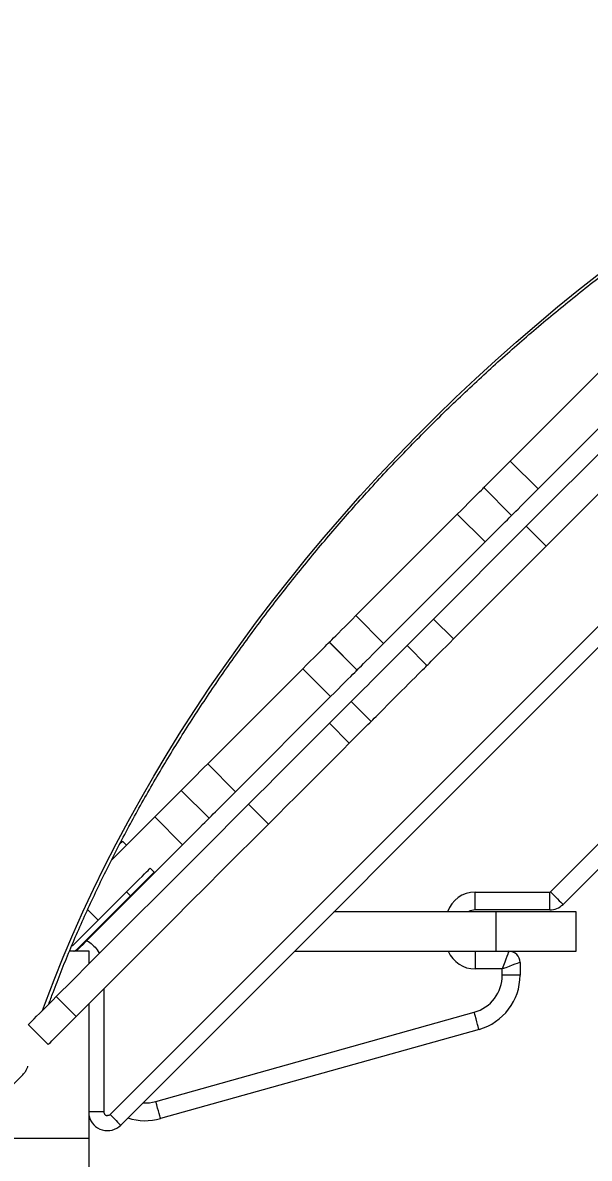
# Model space of a CAD drawing. Header units: millimetres. Extents: x -6332 to 8932, y -6739 to 7096.
# Drawn here: x -1432 to -1129, y -630 to -25 of the extents above; entities that cross this region are included whole.
import ezdxf

# ---------------------------------------------------------------- set-up
doc = ezdxf.new("R2010")
doc.units = ezdxf.units.MM
for name, color, linetype in [('DIKOM_ОБЪЕКТ', 7, 'Continuous'), ('DIKOM_РАЗМЕР_ЗОНА', 7, 'Continuous'), ('DIKOM_РАЗМЕР_ОБЪЕКТА', 7, 'Continuous')]:
    doc.layers.add(name, color=color, linetype=linetype)
doc.styles.add('style1', font='arial.ttf', dxfattribs={"width": 0.8})
doc.dimstyles.new('1-50', dxfattribs={"dimtxt": 300, "dimasz": 200, "dimexe": 100, "dimexo": 0, "dimgap": 100, "dimtad": 1, "dimtxsty": 'style1', "dimcen": 200, "dimclrd": 7, "dimclre": 7, "dimclrt": 7, "dimadec": 1, "dimazin": 2, "dimtfac": 1, "dimtmove": 0, "dimatfit": 2, "dimfxl": 0, "dimlwd": 25, "dimlwe": 18, "dimarcsym": 0})

# ---------------------------------------------------------------- blocks, each defined once
blk = doc.blocks.new('*D9')
at = {"layer": 'Defpoints', "color": 0, "transparency": 16777216}
for p in [(777.17, 5593.97), (-4228.73, -3389.78), (7301.72, -3389.78)]:
    blk.add_point(p, dxfattribs=at)
at = {"layer": 'DIKOM_РАЗМЕР_ОБЪЕКТА', "color": 7, "lineweight": 18, "transparency": 16777216}
for p, q in [((777.17, 5593.97), (7401.72, 5593.97)), ((-4228.73, -3389.78), (7401.72, -3389.78))]:
    blk.add_line(p, q, dxfattribs=at)
at = {"layer": 'DIKOM_РАЗМЕР_ОБЪЕКТА', "color": 7, "lineweight": 25, "transparency": 16777216}
blk.add_line((7301.72, 5393.97), (7301.72, -3189.78), dxfattribs=at)
at = {"layer": 'DIKOM_РАЗМЕР_ОБЪЕКТА', "color": 7, "transparency": 16777216}
for points in [[(7268.39, 5393.97), (7335.06, 5393.97), (7301.72, 5593.97)], [(7268.39, -3189.78), (7335.06, -3189.78), (7301.72, -3389.78)]]:
    blk.add_solid(points, dxfattribs=at)
at = {"layer": 'DIKOM_РАЗМЕР_ОБЪЕКТА', "color": 7, "transparency": 16777216, "insert": (7048.55, 1153.71), "char_height": 300, "attachment_point": 5, "rotation": 90, "style": 'style1'}
blk.add_mtext('9000', dxfattribs=at)
blk = doc.blocks.new('*D10')
at = {"layer": 'Defpoints', "color": 0, "transparency": 16777216}
for p in [(4034.78, 3636.59), (-4490.85, -1960.46), (4034.78, -5533.39)]:
    blk.add_point(p, dxfattribs=at)
at = {"layer": 'DIKOM_РАЗМЕР_ОБЪЕКТА', "color": 7, "lineweight": 18, "transparency": 16777216}
for p, q in [((4034.78, 3636.59), (4034.78, -5633.39)), ((-4490.85, -1960.46), (-4490.85, -5633.39))]:
    blk.add_line(p, q, dxfattribs=at)
at = {"layer": 'DIKOM_РАЗМЕР_ОБЪЕКТА', "color": 7, "lineweight": 25, "transparency": 16777216}
blk.add_line((-4290.85, -5533.39), (3834.78, -5533.39), dxfattribs=at)
at = {"layer": 'DIKOM_РАЗМЕР_ОБЪЕКТА', "color": 7, "transparency": 16777216}
for points in [[(-4290.85, -5500.05), (-4290.85, -5566.72), (-4490.85, -5533.39)], [(3834.78, -5500.05), (3834.78, -5566.72), (4034.78, -5533.39)]]:
    blk.add_solid(points, dxfattribs=at)
at = {"layer": 'DIKOM_РАЗМЕР_ОБЪЕКТА', "color": 7, "transparency": 16777216, "insert": (308.03, -5280.21), "char_height": 300, "attachment_point": 5, "style": 'style1'}
blk.add_mtext('8500', dxfattribs=at)
blk = doc.blocks.new('*D11')
at = {"layer": 'Defpoints', "color": 0, "transparency": 16777216}
for p in [(1114.35, 7096.35), (-4349.59, -4627.34), (8831.76, -4627.34)]:
    blk.add_point(p, dxfattribs=at)
at = {"layer": 'DIKOM_РАЗМЕР_ЗОНА', "color": 7, "lineweight": 18, "transparency": 16777216}
for p, q in [((1114.35, 7096.35), (8931.76, 7096.35)), ((-4349.59, -4627.34), (8931.76, -4627.34))]:
    blk.add_line(p, q, dxfattribs=at)
at = {"layer": 'DIKOM_РАЗМЕР_ЗОНА', "color": 7, "lineweight": 25, "transparency": 16777216}
blk.add_line((8831.76, 6896.35), (8831.76, -4427.34), dxfattribs=at)
at = {"layer": 'DIKOM_РАЗМЕР_ЗОНА', "color": 7, "transparency": 16777216}
for points in [[(8798.42, 6896.35), (8865.09, 6896.35), (8831.76, 7096.35)], [(8798.42, -4427.34), (8865.09, -4427.34), (8831.76, -4627.34)]]:
    blk.add_solid(points, dxfattribs=at)
at = {"layer": 'DIKOM_РАЗМЕР_ЗОНА', "color": 7, "transparency": 16777216, "insert": (8578.59, 1308.2), "char_height": 300, "attachment_point": 5, "rotation": 90, "style": 'style1'}
blk.add_mtext('11750', dxfattribs=at)
blk = doc.blocks.new('*D12')
at = {"layer": 'Defpoints', "color": 0, "transparency": 16777216}
for p in [(6134.38, 3354.85), (-6332, -2644.93), (6134.38, -6639)]:
    blk.add_point(p, dxfattribs=at)
at = {"layer": 'DIKOM_РАЗМЕР_ЗОНА', "color": 7, "lineweight": 18, "transparency": 16777216}
for p, q in [((6134.38, 3354.85), (6134.38, -6739)), ((-6332, -2644.93), (-6332, -6739))]:
    blk.add_line(p, q, dxfattribs=at)
at = {"layer": 'DIKOM_РАЗМЕР_ЗОНА', "color": 7, "lineweight": 25, "transparency": 16777216}
blk.add_line((-6132, -6639), (5934.38, -6639), dxfattribs=at)
at = {"layer": 'DIKOM_РАЗМЕР_ЗОНА', "color": 7, "transparency": 16777216}
for points in [[(-6132, -6605.67), (-6132, -6672.33), (-6332, -6639)], [(5934.38, -6605.67), (5934.38, -6672.33), (6134.38, -6639)]]:
    blk.add_solid(points, dxfattribs=at)
at = {"layer": 'DIKOM_РАЗМЕР_ЗОНА', "color": 7, "transparency": 16777216, "insert": (-98.81, -6385.83), "char_height": 300, "attachment_point": 5, "style": 'style1'}
blk.add_mtext('12500', dxfattribs=at)

msp = doc.modelspace()

# ---------------------------------------------------------------- linework, layer by layer
at = {"layer": 'DIKOM_ОБЪЕКТ', "color": 7, "linetype": 'Continuous', "lineweight": 15}
for p, q in [((-1384.918, -607.079), (-849.168, -71.329)), ((-1379.261, -612.735), (-843.511, -76.986)), ((-1134.812, -167.169), (-1123.448, -158.245)), ((-1146.072, -176.29), (-1134.812, -167.169)), ((-1171.326, -258.52), (-1089.284, -176.478)), ((-1157.22, -185.602), (-1146.072, -176.29)), ((-1168.25, -195.102), (-1157.22, -185.602)), ((-1156.477, -273.37), (-1074.435, -191.327)), ((-1179.155, -204.781), (-1168.25, -195.102)), ((-1189.93, -214.635), (-1179.155, -204.781)), ((-1200.566, -224.657), (-1189.93, -214.635)), ((-1211.058, -234.843), (-1200.566, -224.657)), ((-1221.4, -245.185), (-1211.058, -234.843)), ((-1231.586, -255.677), (-1221.4, -245.185)), ((-1162.751, -293.259), (-1113.253, -243.761)), ((-1152.144, -303.865), (-1102.646, -254.368)), ((-1241.609, -266.314), (-1231.586, -255.677)), ((-1173.338, -260.532), (-1171.326, -258.52)), ((-1171.326, -258.52), (-1156.477, -273.37)), ((-1251.463, -277.088), (-1241.609, -266.314)), ((-1180.585, -267.778), (-1178.97, -266.164)), ((-1178.97, -266.164), (-1177.2, -264.394)), ((-1177.2, -264.394), (-1175.31, -262.504)), ((-1175.31, -262.504), (-1173.338, -260.532)), ((-1185.463, -272.657), (-1185.321, -272.514)), ((-1185.321, -272.514), (-1184.892, -272.085)), ((-1184.892, -272.085), (-1184.186, -271.38)), ((-1184.186, -271.38), (-1183.22, -270.413)), ((-1183.22, -270.413), (-1182.011, -269.205)), ((-1182.011, -269.205), (-1180.585, -267.778)), ((-1261.142, -287.993), (-1251.463, -277.088)), ((-1191.959, -279.153), (-1190.344, -277.538)), ((-1190.344, -277.538), (-1188.918, -276.112)), ((-1188.918, -276.112), (-1187.709, -274.903)), ((-1187.709, -274.903), (-1186.742, -273.936)), ((-1186.742, -273.936), (-1186.037, -273.231)), ((-1186.037, -273.231), (-1185.608, -272.801)), ((-1185.608, -272.801), (-1185.463, -272.657)), ((-1185.463, -272.657), (-1170.614, -287.507)), ((-1162.35, -279.243), (-1160.461, -277.353)), ((-1160.461, -277.353), (-1158.489, -275.382)), ((-1158.489, -275.382), (-1156.477, -273.37)), ((-1197.59, -284.784), (-1195.619, -282.813)), ((-1195.619, -282.813), (-1193.729, -280.924)), ((-1193.729, -280.924), (-1191.959, -279.153)), ((-1168.37, -285.263), (-1167.162, -284.054)), ((-1167.162, -284.054), (-1165.735, -282.628)), ((-1165.735, -282.628), (-1164.121, -281.013)), ((-1164.121, -281.013), (-1162.35, -279.243)), ((-1270.641, -299.024), (-1261.142, -287.993)), ((-1253.757, -340.951), (-1199.603, -286.797)), ((-1199.603, -286.797), (-1197.59, -284.784)), ((-1199.603, -286.797), (-1184.753, -301.646)), ((-1174.069, -290.961), (-1172.86, -289.752)), ((-1172.86, -289.752), (-1171.893, -288.785)), ((-1171.893, -288.785), (-1171.187, -288.08)), ((-1171.187, -288.08), (-1170.758, -287.651)), ((-1170.758, -287.651), (-1170.614, -287.507)), ((-1170.614, -287.507), (-1170.471, -287.364)), ((-1170.471, -287.364), (-1170.042, -286.935)), ((-1170.042, -286.935), (-1169.337, -286.23)), ((-1169.337, -286.23), (-1168.37, -285.263)), ((-1212.248, -342.756), (-1162.751, -293.259)), ((-1180.77, -297.663), (-1178.88, -295.773)), ((-1178.88, -295.773), (-1177.11, -294.002)), ((-1177.11, -294.002), (-1175.495, -292.387)), ((-1175.495, -292.387), (-1174.069, -290.961)), ((-1162.751, -293.259), (-1152.144, -303.865)), ((-1279.954, -310.172), (-1270.641, -299.024)), ((-1238.908, -355.801), (-1184.753, -301.646)), ((-1184.753, -301.646), (-1182.741, -299.634)), ((-1182.741, -299.634), (-1180.77, -297.663)), ((-1201.641, -353.363), (-1152.144, -303.865)), ((-1149.884, -488.267), (-967.739, -306.151)), ((-1289.075, -321.431), (-1279.954, -310.172)), ((-961.022, -312.869), (-1143.167, -494.985)), ((-1297.999, -332.795), (-1289.075, -321.431)), ((-1306.72, -344.257), (-1297.999, -332.795)), ((-1315.233, -355.81), (-1306.72, -344.257)), ((-1259.632, -346.826), (-1257.741, -344.935)), ((-1257.741, -344.935), (-1255.77, -342.964)), ((-1255.77, -342.964), (-1253.757, -340.951)), ((-1253.757, -340.951), (-1238.908, -355.801)), ((-1216.232, -346.741), (-1214.261, -344.768)), ((-1214.261, -344.768), (-1212.248, -342.756)), ((-1212.248, -342.756), (-1201.641, -353.363)), ((-1264.445, -351.64), (-1263.018, -350.212)), ((-1263.018, -350.212), (-1261.403, -348.597)), ((-1261.403, -348.597), (-1259.632, -346.826)), ((-1221.51, -352.018), (-1219.894, -350.402)), ((-1219.894, -350.402), (-1218.123, -348.631)), ((-1218.123, -348.631), (-1216.232, -346.741)), ((-1323.534, -367.447), (-1315.233, -355.81)), ((-1271.369, -358.562), (-1270.159, -357.353)), ((-1270.159, -357.353), (-1269.192, -356.386)), ((-1269.192, -356.386), (-1268.486, -355.68)), ((-1268.486, -355.68), (-1268.057, -355.25)), ((-1268.057, -355.25), (-1267.912, -355.106)), ((-1267.912, -355.106), (-1267.903, -355.097)), ((-1267.912, -355.106), (-1253.063, -369.956)), ((-1267.903, -355.097), (-1267.758, -354.952)), ((-1267.903, -355.097), (-1253.053, -369.946)), ((-1267.758, -354.952), (-1267.328, -354.523)), ((-1267.328, -354.523), (-1266.622, -353.817)), ((-1266.622, -353.817), (-1265.655, -352.849)), ((-1265.655, -352.849), (-1264.445, -351.64)), ((-1240.92, -357.813), (-1238.908, -355.801)), ((-1227.084, -357.592), (-1226.622, -357.13)), ((-1226.622, -357.13), (-1226.411, -356.919)), ((-1226.411, -356.919), (-1226.394, -356.901)), ((-1226.411, -356.919), (-1215.804, -367.525)), ((-1226.394, -356.901), (-1226.249, -356.757)), ((-1226.394, -356.901), (-1215.787, -367.508)), ((-1226.249, -356.757), (-1225.82, -356.328)), ((-1225.82, -356.328), (-1225.114, -355.622)), ((-1225.114, -355.622), (-1224.147, -354.654)), ((-1224.147, -354.654), (-1222.937, -353.445)), ((-1222.937, -353.445), (-1221.51, -352.018)), ((-1207.517, -359.238), (-1205.626, -357.347)), ((-1205.626, -357.347), (-1203.654, -355.375)), ((-1203.654, -355.375), (-1201.641, -353.363)), ((-1278.073, -365.268), (-1276.183, -363.377)), ((-1276.183, -363.377), (-1274.411, -361.606)), ((-1274.411, -361.606), (-1272.796, -359.99)), ((-1272.796, -359.99), (-1271.369, -358.562)), ((-1248.169, -365.062), (-1246.554, -363.446)), ((-1246.554, -363.446), (-1244.783, -361.675)), ((-1244.783, -361.675), (-1242.892, -359.785)), ((-1242.892, -359.785), (-1240.92, -357.813)), ((-1234.416, -364.923), (-1232.748, -363.256)), ((-1232.748, -363.256), (-1231.228, -361.735)), ((-1231.228, -361.735), (-1229.879, -360.388)), ((-1229.879, -360.388), (-1228.727, -359.235)), ((-1228.727, -359.235), (-1227.79, -358.298)), ((-1227.79, -358.298), (-1227.084, -357.592)), ((-1212.33, -364.052), (-1210.903, -362.624)), ((-1210.903, -362.624), (-1209.288, -361.009)), ((-1209.288, -361.009), (-1207.517, -359.238)), ((-1332.807, -420.001), (-1282.058, -369.252)), ((-1331.616, -379.161), (-1323.534, -367.447)), ((-1282.058, -369.252), (-1280.045, -367.239)), ((-1282.058, -369.252), (-1267.209, -384.101)), ((-1280.045, -367.239), (-1278.073, -365.268)), ((-1252.909, -369.801), (-1252.479, -369.371)), ((-1252.479, -369.371), (-1251.773, -368.666)), ((-1251.773, -368.666), (-1250.806, -367.699)), ((-1250.806, -367.699), (-1249.596, -366.488)), ((-1249.596, -366.488), (-1248.169, -365.062)), ((-1240.004, -370.512), (-1238.075, -368.583)), ((-1238.075, -368.583), (-1236.201, -366.71)), ((-1236.201, -366.71), (-1234.416, -364.923)), ((-1218.12, -369.842), (-1217.183, -368.904)), ((-1217.183, -368.904), (-1216.477, -368.198)), ((-1216.477, -368.198), (-1216.015, -367.737)), ((-1216.015, -367.737), (-1215.804, -367.525)), ((-1215.804, -367.525), (-1215.787, -367.508)), ((-1215.787, -367.508), (-1215.643, -367.364)), ((-1215.643, -367.364), (-1215.213, -366.935)), ((-1215.213, -366.935), (-1214.508, -366.229)), ((-1214.508, -366.229), (-1213.54, -365.261)), ((-1213.54, -365.261), (-1212.33, -364.052)), ((-1259.562, -376.454), (-1257.946, -374.839)), ((-1257.946, -374.839), (-1256.519, -373.412)), ((-1256.519, -373.412), (-1255.31, -372.203)), ((-1255.31, -372.203), (-1254.342, -371.235)), ((-1254.342, -371.235), (-1253.637, -370.529)), ((-1253.637, -370.529), (-1253.207, -370.1)), ((-1253.207, -370.1), (-1253.063, -369.956)), ((-1253.063, -369.956), (-1253.053, -369.946)), ((-1253.053, -369.946), (-1252.909, -369.801)), ((-1245.794, -376.303), (-1243.897, -374.405)), ((-1243.897, -374.405), (-1241.956, -372.463)), ((-1241.956, -372.463), (-1240.004, -370.512)), ((-1225.595, -377.316), (-1223.809, -375.53)), ((-1223.809, -375.53), (-1222.142, -373.863)), ((-1222.142, -373.863), (-1220.621, -372.342)), ((-1220.621, -372.342), (-1219.273, -370.994)), ((-1219.273, -370.994), (-1218.12, -369.842)), ((-1339.476, -390.945), (-1331.616, -379.161)), ((-1265.196, -382.089), (-1263.224, -380.116)), ((-1263.224, -380.116), (-1261.333, -378.226)), ((-1261.333, -378.226), (-1259.562, -376.454)), ((-1252.321, -382.83), (-1250.907, -381.415)), ((-1250.907, -381.415), (-1249.33, -379.838)), ((-1249.33, -379.838), (-1247.616, -378.123)), ((-1247.616, -378.123), (-1245.794, -376.303)), ((-1231.349, -383.07), (-1229.397, -381.119)), ((-1229.397, -381.119), (-1227.468, -379.189)), ((-1227.468, -379.189), (-1225.595, -377.316)), ((-1317.958, -434.851), (-1267.209, -384.101)), ((-1267.209, -384.101), (-1265.196, -382.089)), ((-1257.886, -388.393), (-1256.942, -387.449)), ((-1256.942, -387.449), (-1256.213, -386.722)), ((-1256.213, -386.722), (-1255.91, -386.418)), ((-1256.213, -386.722), (-1245.607, -397.328)), ((-1255.91, -386.418), (-1255.358, -385.865)), ((-1255.358, -385.865), (-1254.566, -385.074)), ((-1254.566, -385.074), (-1253.548, -384.056)), ((-1253.548, -384.056), (-1252.321, -382.83)), ((-1237.009, -388.73), (-1235.188, -386.908)), ((-1235.188, -386.908), (-1233.29, -385.012)), ((-1233.29, -385.012), (-1231.349, -383.07)), ((-1347.109, -402.792), (-1339.476, -390.945)), ((-1263.749, -394.257), (-1261.98, -392.487)), ((-1261.98, -392.487), (-1260.409, -390.917)), ((-1260.409, -390.917), (-1259.043, -389.551)), ((-1259.043, -389.551), (-1257.886, -388.393)), ((-1242.941, -394.663), (-1241.715, -393.435)), ((-1241.715, -393.435), (-1240.301, -392.022)), ((-1240.301, -392.022), (-1238.723, -390.445)), ((-1238.723, -390.445), (-1237.009, -388.73)), ((-1271.366, -401.875), (-1267.86, -398.368)), ((-1267.86, -398.368), (-1265.711, -396.219)), ((-1267.86, -398.368), (-1257.253, -408.975)), ((-1265.711, -396.219), (-1263.749, -394.257)), ((-1248.436, -400.158), (-1247.279, -399)), ((-1247.279, -399), (-1246.335, -398.056)), ((-1246.335, -398.056), (-1245.607, -397.328)), ((-1245.607, -397.328), (-1245.303, -397.024)), ((-1245.303, -397.024), (-1244.751, -396.472)), ((-1244.751, -396.472), (-1243.959, -395.68)), ((-1243.959, -395.68), (-1242.941, -394.663)), ((-1354.509, -414.694), (-1347.109, -402.792)), ((-1278.994, -409.502), (-1275.081, -405.589)), ((-1275.081, -405.589), (-1271.366, -401.875)), ((-1255.105, -406.826), (-1253.142, -404.863)), ((-1253.142, -404.863), (-1251.373, -403.094)), ((-1251.373, -403.094), (-1249.802, -401.524)), ((-1249.802, -401.524), (-1248.436, -400.158)), ((-1283.096, -413.604), (-1278.994, -409.502)), ((-1260.76, -412.481), (-1257.253, -408.975)), ((-1257.253, -408.975), (-1255.105, -406.826)), ((-1361.673, -426.645), (-1354.509, -414.694)), ((-1291.826, -422.334), (-1287.377, -417.885)), ((-1287.377, -417.885), (-1283.096, -413.604)), ((-1268.387, -420.109), (-1264.474, -416.195)), ((-1264.474, -416.195), (-1260.76, -412.481)), ((-1338.682, -425.876), (-1336.791, -423.985)), ((-1336.791, -423.985), (-1334.82, -422.013)), ((-1334.82, -422.013), (-1332.807, -420.001)), ((-1332.807, -420.001), (-1317.958, -434.851)), ((-1296.432, -426.94), (-1291.826, -422.334)), ((-1272.489, -424.211), (-1268.387, -420.109)), ((-1368.596, -438.638), (-1361.673, -426.645)), ((-1343.494, -430.688), (-1342.068, -429.262)), ((-1342.068, -429.262), (-1340.453, -427.647)), ((-1340.453, -427.647), (-1338.682, -425.876)), ((-1301.184, -431.692), (-1296.432, -426.94)), ((-1281.219, -432.94), (-1276.77, -428.492)), ((-1276.77, -428.492), (-1272.489, -424.211)), ((-1349.188, -436.382), (-1348.221, -435.415)), ((-1348.221, -435.415), (-1347.517, -434.71)), ((-1347.517, -434.71), (-1347.088, -434.282)), ((-1347.088, -434.282), (-1346.944, -434.138)), ((-1346.944, -434.138), (-1346.803, -433.997)), ((-1346.944, -434.138), (-1332.095, -448.987)), ((-1346.803, -433.997), (-1346.374, -433.569)), ((-1346.374, -433.569), (-1345.67, -432.864)), ((-1345.67, -432.864), (-1344.703, -431.897)), ((-1344.703, -431.897), (-1343.494, -430.688)), ((-1319.97, -436.863), (-1317.958, -434.851)), ((-1306.069, -436.577), (-1301.184, -431.692)), ((-1285.826, -437.547), (-1281.219, -432.94)), ((-1375.275, -450.665), (-1368.596, -438.638)), ((-1355.209, -442.404), (-1353.439, -440.633)), ((-1353.439, -440.633), (-1351.824, -439.017)), ((-1351.824, -439.017), (-1350.397, -437.592)), ((-1350.397, -437.592), (-1349.188, -436.382)), ((-1325.603, -442.496), (-1323.832, -440.725)), ((-1323.832, -440.725), (-1321.942, -438.834)), ((-1321.942, -438.834), (-1319.97, -436.863)), ((-1319.233, -449.741), (-1311.076, -441.585)), ((-1311.076, -441.585), (-1306.069, -436.577)), ((-1311.076, -441.585), (-1300.47, -452.191)), ((-1290.577, -442.298), (-1285.826, -437.547)), ((-1361.083, -448.277), (-1359.071, -446.265)), ((-1359.071, -446.265), (-1357.099, -444.294)), ((-1357.099, -444.294), (-1355.209, -442.404)), ((-1331.525, -448.418), (-1330.821, -447.713)), ((-1330.821, -447.713), (-1329.854, -446.747)), ((-1329.854, -446.747), (-1328.645, -445.538)), ((-1328.645, -445.538), (-1327.218, -444.111)), ((-1327.218, -444.111), (-1325.603, -442.496)), ((-1300.47, -452.191), (-1295.463, -447.184)), ((-1295.463, -447.184), (-1290.577, -442.298)), ((-1384.263, -471.456), (-1361.083, -448.277)), ((-1381.704, -462.719), (-1375.275, -450.665)), ((-1361.083, -448.277), (-1346.234, -463.127)), ((-1338.589, -455.481), (-1336.974, -453.867)), ((-1336.974, -453.867), (-1335.548, -452.44)), ((-1335.548, -452.44), (-1334.339, -451.232)), ((-1334.339, -451.232), (-1333.372, -450.265)), ((-1333.372, -450.265), (-1332.667, -449.56)), ((-1332.667, -449.56), (-1332.239, -449.131)), ((-1332.239, -449.131), (-1332.095, -448.987)), ((-1332.095, -448.987), (-1331.954, -448.847)), ((-1331.954, -448.847), (-1331.525, -448.418)), ((-1327.485, -457.993), (-1319.233, -449.741)), ((-1308.626, -460.347), (-1300.47, -452.191)), ((-1344.222, -461.114), (-1342.25, -459.143)), ((-1342.25, -459.143), (-1340.36, -457.252)), ((-1340.36, -457.252), (-1338.589, -455.481)), ((-1335.825, -466.332), (-1327.485, -457.993)), ((-1316.878, -468.599), (-1308.626, -460.347)), ((-1388.872, -505.765), (-1346.234, -463.127)), ((-1387.88, -474.793), (-1381.704, -462.719)), ((-1379.78, -462.731), (-1379.427, -462.378)), ((-1379.427, -462.378), (-1378.791, -461.742)), ((-1378.791, -461.742), (-1378.403, -461.354)), ((-1378.403, -461.354), (-1378.272, -461.224)), ((-1376.151, -463.345), (-1378.272, -461.224)), ((-1346.234, -463.127), (-1344.222, -461.114)), ((-1344.246, -474.753), (-1335.825, -466.332)), ((-1325.218, -476.939), (-1316.878, -468.599)), ((-1393.8, -486.879), (-1387.88, -474.793)), ((-1366.633, -478.757), (-1365.553, -477.676)), ((-1365.553, -477.676), (-1364.691, -476.814)), ((-1364.691, -476.814), (-1364.065, -476.189)), ((-1364.065, -476.189), (-1363.689, -475.812)), ((-1363.689, -475.812), (-1363.569, -475.692)), ((-1361.448, -477.814), (-1363.569, -475.692)), ((-1361.944, -478.31), (-1362.57, -478.935)), ((-1361.568, -477.934), (-1361.944, -478.31)), ((-1361.448, -477.814), (-1361.568, -477.934)), ((-1352.741, -483.249), (-1344.246, -474.753)), ((-1333.639, -485.36), (-1325.218, -476.939)), ((-1372.646, -484.769), (-1370.948, -483.07)), ((-1370.948, -483.07), (-1369.358, -481.482)), ((-1369.358, -481.482), (-1367.91, -480.034)), ((-1367.237, -483.602), (-1368.826, -485.192)), ((-1367.91, -480.034), (-1366.633, -478.757)), ((-1365.789, -482.155), (-1367.237, -483.602)), ((-1364.512, -480.878), (-1365.789, -482.155)), ((-1363.431, -479.797), (-1364.512, -480.878)), ((-1362.57, -478.935), (-1363.431, -479.797)), ((-1361.302, -491.81), (-1352.741, -483.249)), ((-1376.229, -488.352), (-1404.462, -516.585)), ((-1402.341, -518.707), (-1374.107, -490.473)), ((-1399.46, -498.971), (-1393.8, -486.879)), ((-1376.229, -488.352), (-1374.418, -486.541)), ((-1374.107, -490.473), (-1376.229, -488.352)), ((-1374.418, -486.541), (-1372.646, -484.769)), ((-1372.297, -488.663), (-1374.107, -490.473)), ((-1370.524, -486.89), (-1372.297, -488.663)), ((-1368.826, -485.192), (-1370.524, -486.89)), ((-1342.134, -493.855), (-1333.639, -485.36)), ((-1190.096, -488.413), (-1150.237, -488.413)), ((-1190.096, -497.913), (-1190.096, -488.413)), ((-1150.237, -497.913), (-1150.237, -488.413)), ((-1149.884, -488.267), (-1148.573, -489.577)), ((-1148.573, -489.577), (-1147.313, -490.838)), ((-1369.923, -500.431), (-1361.302, -491.81)), ((-1350.696, -502.417), (-1342.134, -493.855)), ((-1147.313, -490.838), (-1146.152, -492)), ((-1146.152, -492), (-1145.134, -493.017)), ((-1145.134, -493.017), (-1144.299, -493.853)), ((-1144.299, -493.853), (-1143.678, -494.473)), ((-1143.678, -494.473), (-1143.296, -494.856)), ((-1143.296, -494.856), (-1143.167, -494.985)), ((-1404.857, -511.061), (-1399.46, -498.971)), ((-1396.921, -497.715), (-1391.257, -503.38)), ((-1378.596, -509.104), (-1369.923, -500.431)), ((-1359.317, -511.038), (-1350.696, -502.417)), ((-1178.78, -498.913), (-1265.439, -498.913)), ((-1150.237, -497.913), (-1190.096, -497.913)), ((-1178.78, -519.914), (-1178.78, -498.913)), ((-1136.096, -498.913), (-1178.78, -498.913)), ((-1136.096, -519.914), (-1136.096, -498.913)), ((-1390.885, -507.778), (-1392.858, -509.75)), ((-1388.872, -505.765), (-1390.885, -507.778)), ((-1389.135, -505.501), (-1388.872, -505.765)), ((-1409.986, -523.142), (-1404.857, -511.061)), ((-1396.521, -513.413), (-1398.137, -515.03)), ((-1394.749, -511.641), (-1396.521, -513.413)), ((-1392.858, -509.75), (-1394.749, -511.641)), ((-1387.314, -517.821), (-1378.596, -509.104)), ((-1367.989, -519.711), (-1359.317, -511.038)), ((-1396.096, -519.914), (-1406.635, -519.914)), ((-1403.021, -519.914), (-1403.377, -519.557)), ((-1402.877, -519.77), (-1403.021, -519.914)), ((-1402.447, -519.34), (-1402.877, -519.77)), ((-1402.477, -518.843), (-1402.341, -518.707)), ((-1401.742, -518.635), (-1402.447, -519.34)), ((-1400.774, -517.667), (-1401.742, -518.635)), ((-1399.564, -516.458), (-1400.774, -517.667)), ((-1398.137, -515.03), (-1399.564, -516.458)), ((-1396.096, -526.604), (-1396.096, -519.914)), ((-1396.068, -526.576), (-1387.314, -517.821)), ((-1376.707, -528.428), (-1367.989, -519.711)), ((-1286.439, -519.914), (-1178.78, -519.914)), ((-1190.096, -519.914), (-1190.096, -529.413)), ((-1178.78, -519.914), (-1136.096, -519.914)), ((-1172.362, -520.637), (-1172.686, -521.514)), ((-1172.163, -520.096), (-1172.362, -520.637)), ((-1172.096, -519.914), (-1172.163, -520.096)), ((-1414.846, -535.206), (-1409.986, -523.142)), ((-1404.853, -535.361), (-1396.068, -526.576)), ((-1174.256, -525.778), (-1174.913, -527.56)), ((-1173.651, -524.136), (-1174.256, -525.778)), ((-1173.121, -522.696), (-1173.651, -524.136)), ((-1172.686, -521.514), (-1173.121, -522.696)), ((-1168.878, -526.938), (-1170.318, -527.469)), ((-1167.697, -526.504), (-1168.878, -526.938)), ((-1166.819, -526.179), (-1167.697, -526.504)), ((-1166.278, -525.981), (-1166.819, -526.179)), ((-1166.096, -525.913), (-1166.278, -525.981)), ((-1166.096, -525.913), (-1166.096, -532.76)), ((-1385.462, -537.183), (-1376.707, -528.428)), ((-1175.596, -529.413), (-1190.096, -529.413)), ((-1174.913, -527.56), (-1175.596, -529.413)), ((-1173.742, -528.73), (-1175.596, -529.413)), ((-1175.596, -532.76), (-1175.596, -529.413)), ((-1166.096, -532.76), (-1175.596, -532.76)), ((-1171.96, -528.074), (-1173.742, -528.73)), ((-1170.318, -527.469), (-1171.96, -528.074)), ((-1419.434, -547.246), (-1414.846, -535.206)), ((-1413.66, -544.167), (-1404.853, -535.361)), ((-1394.246, -545.967), (-1385.462, -537.183)), ((-1415.577, -546.084), (-1413.66, -544.167)), ((-1413.66, -544.167), (-1403.053, -554.774)), ((-1388.332, -540.053), (-1388.332, -605.664)), ((-1421.067, -551.575), (-1419.314, -549.822)), ((-1420.991, -551.498), (-1419.434, -547.246)), ((-1419.314, -549.822), (-1417.473, -547.981)), ((-1417.473, -547.981), (-1415.577, -546.084)), ((-1403.053, -554.774), (-1394.246, -545.967)), ((-1396.096, -619.913), (-1396.096, -547.817)), ((-1427.455, -557.963), (-1426.578, -557.086)), ((-1426.578, -557.086), (-1425.479, -555.987)), ((-1425.479, -555.987), (-1424.178, -554.686)), ((-1424.178, -554.686), (-1422.698, -553.205)), ((-1422.698, -553.205), (-1421.067, -551.575)), ((-1406.866, -558.588), (-1404.97, -556.691)), ((-1404.97, -556.691), (-1403.053, -554.774)), ((-1360.568, -600.1), (-1190.568, -552.5)), ((-1190.069, -554.285), (-1190.568, -552.5)), ((-1189.588, -556.001), (-1190.069, -554.285)), ((-1189.145, -557.583), (-1189.588, -556.001)), ((-1428.611, -559.119), (-1428.481, -558.989)), ((-1428.611, -559.119), (-1418.005, -569.726)), ((-1428.481, -558.989), (-1428.093, -558.601)), ((-1428.093, -558.601), (-1427.455, -557.963)), ((-1412.091, -563.812), (-1410.46, -562.181)), ((-1410.46, -562.181), (-1408.708, -560.429)), ((-1408.708, -560.429), (-1406.866, -558.588)), ((-1188.007, -561.648), (-1358.007, -609.248)), ((-1188.757, -558.969), (-1189.145, -557.583)), ((-1188.438, -560.106), (-1188.757, -558.969)), ((-1188.202, -560.952), (-1188.438, -560.106)), ((-1188.056, -561.473), (-1188.202, -560.952)), ((-1188.007, -561.648), (-1188.056, -561.473)), ((-1423.383, -564.383), (-1418.022, -569.743)), ((-1417.874, -569.595), (-1417.487, -569.208)), ((-1417.487, -569.208), (-1416.848, -568.569)), ((-1416.848, -568.569), (-1415.972, -567.693)), ((-1415.972, -567.693), (-1414.872, -566.594)), ((-1414.872, -566.594), (-1413.571, -565.292)), ((-1413.571, -565.292), (-1412.091, -563.812)), ((-1418.022, -569.743), (-1418.005, -569.726)), ((-1418.005, -569.726), (-1417.874, -569.595)), ((-1440.147, -594.434), (-1431.603, -585.89)), ((-1388.332, -605.664), (-1396.096, -605.664)), ((-1360.069, -601.885), (-1360.568, -600.1)), ((-1359.588, -603.601), (-1360.069, -601.885)), ((-1359.145, -605.183), (-1359.588, -603.601)), ((-1358.757, -606.569), (-1359.145, -605.183)), ((-1384.918, -607.079), (-1383.814, -608.182)), ((-1383.814, -608.182), (-1382.753, -609.243)), ((-1382.753, -609.243), (-1381.775, -610.221)), ((-1381.775, -610.221), (-1380.918, -611.078)), ((-1380.918, -611.078), (-1380.214, -611.782)), ((-1380.214, -611.782), (-1379.691, -612.305)), ((-1358.439, -607.707), (-1358.757, -606.569)), ((-1358.202, -608.552), (-1358.439, -607.707)), ((-1358.056, -609.073), (-1358.202, -608.552)), ((-1358.007, -609.248), (-1358.056, -609.073)), ((-1379.691, -612.305), (-1379.369, -612.627)), ((-1379.369, -612.627), (-1379.261, -612.735)), ((-1396.096, -619.913), (-1460.508, -619.913)), ((-1396.096, -640.913), (-1396.096, -619.913))]:
    msp.add_line(p, q, dxfattribs=at)
for centre, radius, start, end in [((-1190.096, -503.913), 15.5, 90, 161.180937), ((-1150.237, -487.913), 0.5, 270, 314.995367), ((-1150.237, -487.913), 10, 270, 314.995367), ((-1190.096, -503.913), 6, 90, 123.55731), ((-1405.877, -515.171), 2, 283.070762, 315.002271), ((-1405.89, -515.15), 5.024, 288.552966, 314.933673), ((-1406.017, -515.304), 5.006, 292.930453, 315.007089), ((-1190.096, -513.913), 15.5, 202.773996, 270), ((-1172.096, -525.913), 6, 0, 90), ((-1196.096, -532.759), 20.5, 285.642246, 0), ((-1196.096, -532.759), 30, 285.642246, 0), ((-1366.096, -580.359), 20.5, 266.501622, 285.642246), ((-1386.332, -605.664), 10, 192.472766, 315.000001), ((-1366.096, -580.359), 30, 251.923784, 285.642246)]:
    msp.add_arc(centre, radius, start, end, dxfattribs=at)
for points, knots in [([(-1417.679, -548.187), (-1416.929, -546.124), (-1414.825, -540.334), (-1411.101, -530.788), (-1406.53, -519.557), (-1401.712, -508.309), (-1396.662, -497.052), (-1391.379, -485.79), (-1385.869, -474.531), (-1380.132, -463.281), (-1374.172, -452.045), (-1367.993, -440.83), (-1361.598, -429.642), (-1354.988, -418.486), (-1348.17, -407.37), (-1341.145, -396.298), (-1333.92, -385.277), (-1326.494, -374.313), (-1318.875, -363.412), (-1311.065, -352.579), (-1303.069, -341.82), (-1294.891, -331.142), (-1286.536, -320.55), (-1278.008, -310.05), (-1269.311, -299.647), (-1260.451, -289.348), (-1251.431, -279.157), (-1242.257, -269.079), (-1232.934, -259.122), (-1223.467, -249.29), (-1213.86, -239.588), (-1204.12, -230.021), (-1194.251, -220.595), (-1184.258, -211.315), (-1174.148, -202.184), (-1163.924, -193.211), (-1153.594, -184.397), (-1143.162, -175.748), (-1132.635, -167.269), (-1122.017, -158.965), (-1111.315, -150.839), (-1100.534, -142.897), (-1089.681, -135.142), (-1078.761, -127.578), (-1067.779, -120.21), (-1056.743, -113.041), (-1045.657, -106.076), (-1034.528, -99.318), (-1023.363, -92.77), (-1012.165, -86.438), (-1000.944, -80.321), (-989.703, -74.426), (-978.45, -68.753), (-967.189, -63.31), (-955.929, -58.094), (-944.674, -53.112), (-933.43, -48.36), (-922.206, -43.865), (-913.743, -40.598), (-909.033, -38.909), (-908.047, -38.555)], [0, 0, 0, 0, 0.0097419, 0.0273304, 0.0449207, 0.0625114, 0.0801029, 0.0976953, 0.1152894, 0.1328843, 0.1504794, 0.1680763, 0.185674, 0.2032721, 0.2208717, 0.2384712, 0.2560728, 0.2736738, 0.2912762, 0.3088792, 0.3264829, 0.3440874, 0.3616927, 0.3792976, 0.3969031, 0.4145091, 0.4321152, 0.4497222, 0.4673288, 0.4849356, 0.5025419, 0.5201493, 0.5377561, 0.5553625, 0.5729696, 0.5905757, 0.6081819, 0.6257876, 0.6433931, 0.6609979, 0.6786026, 0.6962058, 0.7138089, 0.731412, 0.7490135, 0.7666144, 0.7842148, 0.8018142, 0.8194125, 0.8370097, 0.8546064, 0.8722019, 0.8897966, 0.9073896, 0.924982, 0.9425733, 0.9601636, 0.9777524, 0.9953405, 1, 1, 1, 1]), ([(-1397.453, -514.345), (-1397.125, -514.507), (-1395.687, -515.215), (-1393.54, -517.132), (-1391.65, -519.338), (-1390.84, -520.78), (-1390.636, -521.144)], [0, 0, 0, 0, 0.1120501, 0.4919571, 0.8719121, 1, 1, 1, 1]), ([(-1431.603, -585.89), (-1431.323, -585.593), (-1430.618, -584.842), (-1429.721, -583.521), (-1429.097, -582.24), (-1428.848, -581.48), (-1428.772, -581.248)], [0, 0, 0, 0, 0.2210693, 0.5586257, 0.8653857, 1, 1, 1, 1]), ([(-1388.332, -605.664), (-1388.305, -605.916), (-1388.264, -606.304), (-1388.014, -606.77), (-1387.756, -607.088), (-1387.438, -607.347), (-1386.972, -607.596), (-1386.583, -607.637), (-1386.332, -607.664)], [0, 0, 0, 0, 0.2394617, 0.3695376, 0.5000199, 0.6301699, 0.7605526, 1, 1, 1, 1]), ([(-1384.918, -607.079), (-1385.124, -607.246), (-1385.537, -607.582), (-1386.067, -607.637), (-1386.332, -607.664)], [0, 0, 0, 0, 0.4998917, 1, 1, 1, 1])]:
    msp.add_open_spline(points, degree=3, knots=knots, dxfattribs=at)

# ---------------------------------------------------------------- dimensions: what is measured, and where the dimension line sits
at = {"layer": 'DIKOM_РАЗМЕР_ЗОНА'}
dim = msp.add_linear_dim(base=(8831.757, -4627.344), p1=(1114.346, 7096.351), p2=(-4349.589, -4627.344), angle=90, text='11750', dimstyle='1-50', dxfattribs=at)
dim.commit()
dim.dimension.update_dxf_attribs({"geometry": '*D11', "text_midpoint": (8831.757, 1308.196), "dimtype": 160})
dim = msp.add_linear_dim(base=(6134.379, -6639), p1=(-6332, -2644.933), p2=(6134.379, 3354.853), text='12500', dimstyle='1-50', dxfattribs=at)
dim.commit()
dim.dimension.update_dxf_attribs({"geometry": '*D12', "text_midpoint": (-98.81, -6639), "dimtype": 160})
at = {"layer": 'DIKOM_РАЗМЕР_ОБЪЕКТА'}
dim = msp.add_linear_dim(base=(7301.722, -3389.779), p1=(777.17, 5593.968), p2=(-4228.728, -3389.779), angle=90, text='9000', dimstyle='1-50', dxfattribs=at)
dim.commit()
dim.dimension.update_dxf_attribs({"geometry": '*D9', "text_midpoint": (7301.722, 1153.714), "dimtype": 160})
dim = msp.add_linear_dim(base=(4034.777, -5533.386), p1=(-4490.848, -1960.464), p2=(4034.777, 3636.587), text='8500', dimstyle='1-50', dxfattribs=at)
dim.commit()
dim.dimension.update_dxf_attribs({"geometry": '*D10', "text_midpoint": (308.034, -5533.386), "dimtype": 160})

doc.saveas('drawing.dxf')
